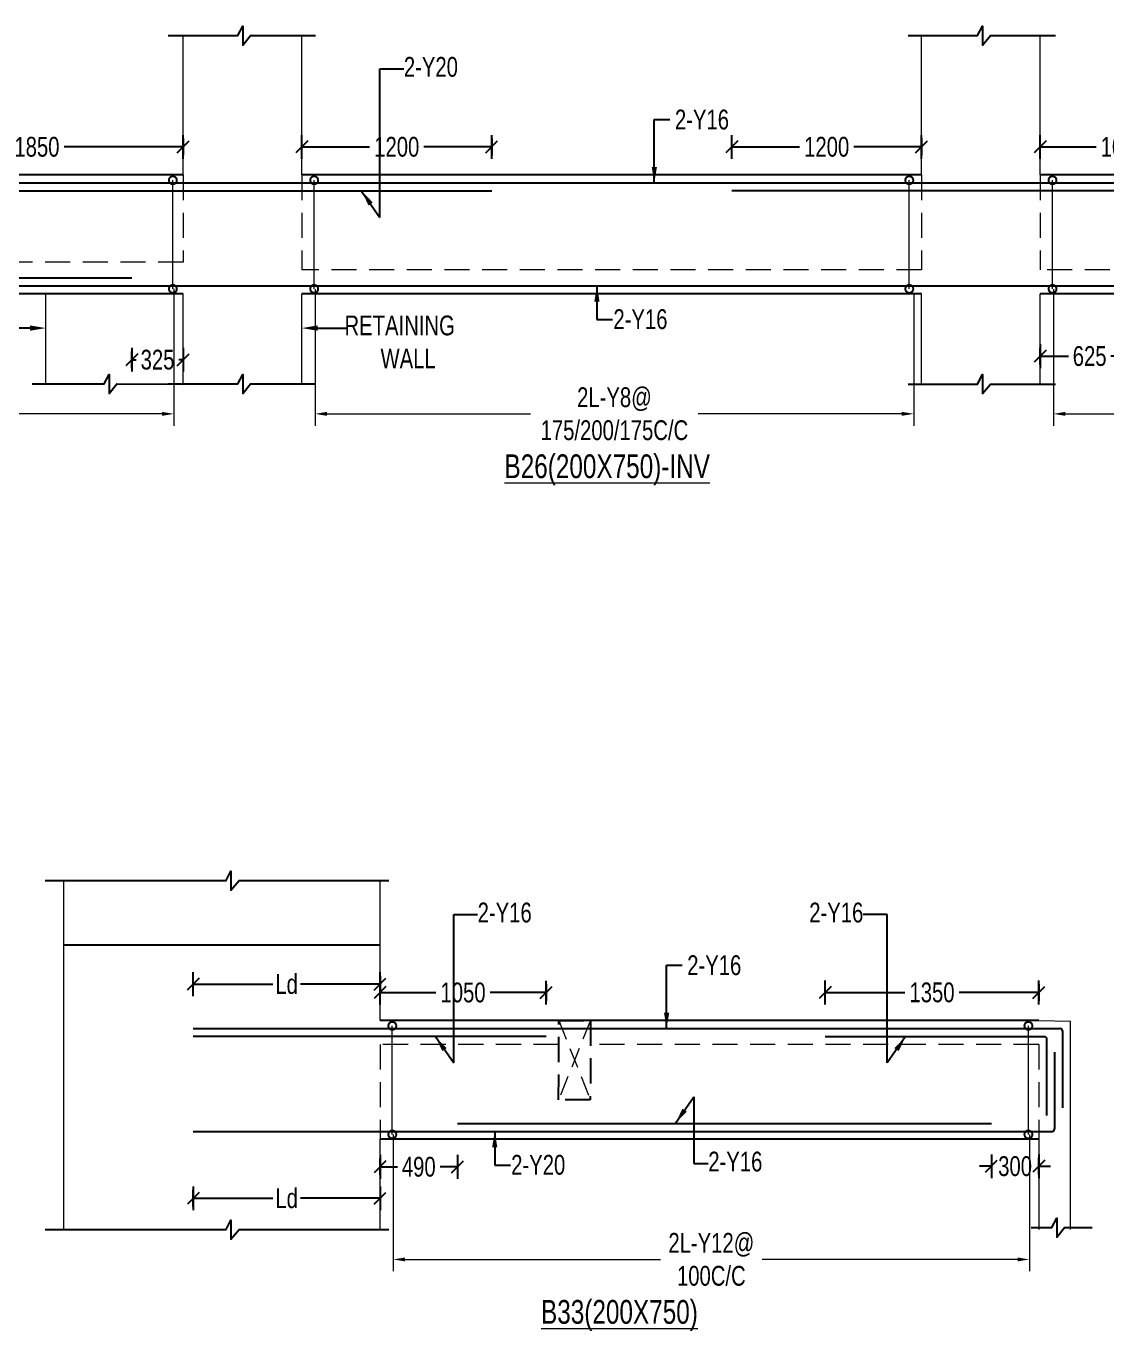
# Model space of a CAD drawing. Header units: millimetres. Extents: x 39642 to 123571, y 2620 to 56435.
# Drawn here: x 69242 to 76076, y 20197 to 28442 of the extents above; entities that cross this region are included whole.
import ezdxf

# ---------------------------------------------------------------- set-up
doc = ezdxf.new("R2010")
doc.units = ezdxf.units.MM
for name, pattern in [('CONTINOUS', [0]), ('CONTINU', [0]), ('HIDDEN', [9.524999999999995, 6.349999999999997, -3.174999999999998])]:
    doc.linetypes.add(name, pattern=pattern)
for name, color, linetype in [('-S-ARROW', 253, 'Continuous'), ('-S-DIM', 251, 'Continuous'), ('-S-MISC', 8, 'Continuous'), ('-STR-BEAM', 7, 'CONTINU'), ('-STR-REINF', 3, 'Continuous'), ('-STR-TEXT', 6, 'Continuous'), ('S- Structural', 5, 'Continuous')]:
    doc.layers.add(name, color=color, linetype=linetype)
for name, color, linetype, lineweight in [('-S-STIRUP', 11, 'Continuous', 9), ('-STR-COLUMN', 5, 'HIDDEN', 13), ('-STR-RF-DIM', 252, 'CONTINOUS', 20), ('Elevation-1', 41, 'Continuous', 20), ('S-BEAM-IDEN', 2, 'Continuous', 9), ('SEC TEXT', 9, 'Continuous', 18), ('SLAB LINE', 254, 'HIDDEN', 20)]:
    doc.layers.add(name, color=color, linetype=linetype, lineweight=lineweight)
doc.styles.add('BEAM-LS', font='romans.shx', dxfattribs={"width": 0.8})
doc.styles.add('EL', font='swisscl.ttf')
doc.styles.add('SOBHA', font='swisscl.ttf')
doc.styles.add('sobha.sed', font='swisscl.ttf')
doc.dimstyles.new('S-50', dxfattribs={"dimscale": 50, "dimtxt": 2.5, "dimasz": 1.25, "dimexe": 1, "dimexo": 1, "dimgap": 0.5, "dimtad": 1, "dimdec": 0, "dimrnd": 0.0005, "dimzin": 0, "dimdsep": 46, "dimtxsty": 'EL', "dimblk": 'ARCHTICK', "dimcen": 0.09, "dimdle": 1.5, "dimclrd": 251, "dimclre": 251, "dimclrt": 6, "dimadec": 0, "dimazin": 0, "dimtfac": 1, "dimtdec": 0, "dimtofl": 0, "dimtmove": 0, "dimatfit": 3, "dimfxl": 2, "dimtolj": 1, "dimtzin": 0, "dimlwd": -1, "dimlwe": -1, "dimarcsym": 0})
doc.dimstyles.new('S-DIM50', dxfattribs={"dimscale": 50, "dimtxt": 2.5, "dimasz": 1.5, "dimexe": 1.5, "dimexo": 1, "dimgap": 0.5, "dimtad": 0, "dimdec": 0, "dimzin": 0, "dimdsep": 46, "dimtxsty": 'SOBHA', "dimcen": 0.09, "dimclrd": 256, "dimclre": 256, "dimclrt": 6, "dimadec": 5, "dimazin": 0, "dimtfac": 1, "dimtdec": 0, "dimtofl": 0, "dimtmove": 0, "dimatfit": 3, "dimfxl": 0.18, "dimtolj": 1, "dimtzin": 0, "dimlwd": -1, "dimlwe": -1, "dimarcsym": 0})
doc.dimstyles.new('STIRUP', dxfattribs={"dimscale": 50, "dimtxt": 2.5, "dimasz": 2.2, "dimexe": 0, "dimexo": 0, "dimgap": 0.5, "dimtad": 0, "dimdec": 0, "dimzin": 0, "dimdsep": 46, "dimtxsty": 'BEAM-LS', "dimblk": 'DOTSMALL', "dimcen": 0.09, "dimclrd": 256, "dimclre": 256, "dimclrt": 256, "dimadec": 5, "dimazin": 0, "dimtfac": 1, "dimtdec": 0, "dimtofl": 0, "dimtmove": 0, "dimatfit": 3, "dimldrblk": 'DOTSMALL', "dimfxl": 0, "dimfxlon": 1, "dimtolj": 1, "dimtzin": 0, "dimlwd": -1, "dimlwe": -1, "dimarcsym": 0})

# ---------------------------------------------------------------- blocks, each defined once
blk = doc.blocks.new('_DotSmall')
at = {"color": 0, "linetype": 'ByBlock', "const_width": 0.5}
blk.add_lwpolyline([(-0.0625, 0, 1), (0.0625, 0, 1)], format="xyb", close=True, dxfattribs=at)
blk = doc.blocks.new('*D129')
at = {"layer": '-S-STIRUP', "ltscale": 100, "transparency": 16777216}
blk.add_line((70170.0615768714, 26781.55029892764), (70170.0615768714, 27468.26419596961), dxfattribs=at)
at = {"layer": '-S-STIRUP', "linetype": 'CONTINU', "ltscale": 100, "transparency": 16777216, "xscale": 100, "yscale": 100, "zscale": 100}
for p, rotation in [((70170.0615768714, 27468.26419596961), 90), ((70170.0615768714, 26781.55029892764), 270)]:
    blk.add_blockref('_DotSmall', p, dxfattribs=dict(at, rotation=rotation))
blk = doc.blocks.new('*D131')
at = {"layer": '-STR-RF-DIM', "transparency": 16777216}
for p, q in [((63528.50213956275, 26780.68311509518), (63528.50213956275, 25916.8805560044)), ((70176.31157660301, 26781.55029893134), (70176.31157660301, 25916.8805560044)), ((63603.50213956276, 25991.8805560044), (66322.73778862024, 25991.8805560044)), ((70101.31157660301, 25991.8805560044), (67382.07592754553, 25991.8805560044))]:
    blk.add_line(p, q, dxfattribs=at)
for points in [[(63603.50213956276, 26004.3805560044), (63603.50213956276, 25979.3805560044), (63528.50213956275, 25991.8805560044)], [(70101.31157660301, 26004.3805560044), (70101.31157660301, 25979.3805560044), (70176.31157660301, 25991.8805560044)]]:
    blk.add_solid(points, dxfattribs=at)
at = {"layer": '-STR-RF-DIM', "color": 6, "transparency": 16777216, "insert": (66852.40685808289, 25991.8805560044), "char_height": 125, "attachment_point": 5, "style": 'SOBHA'}
blk.add_mtext('\\A1;2L-Y10@\\P100/200/100C/C', dxfattribs=at)
blk = doc.blocks.new('_Oblique')
at = {"color": 0, "linetype": 'ByBlock', "lineweight": -2}
for p, q in [((-0.5, -0.5), (0.5, 0.5)), ((3e-16, 0.7071067811865475), (-2e-16, -0.7071067811865475))]:
    blk.add_line(p, q, dxfattribs=at)
blk = doc.blocks.new('*D133')
at = {"layer": '-S-DIM', "transparency": 16777216}
for p, q in [((69910.66557349081, 26408.61901528973), (69910.66557349081, 26258.61901528973)), ((70235.66557345727, 26408.61901528973), (70235.66557345727, 26258.61901528973)), ((69910.66557349081, 26333.61901528973), (69939.05679234692, 26333.61901528973)), ((70235.66557345727, 26333.61901528973), (70207.27435460118, 26333.61901528973))]:
    blk.add_line(p, q, dxfattribs=at)
at = {"layer": '-S-DIM', "transparency": 16777216, "xscale": 75, "yscale": 75, "zscale": 75, "rotation": 180}
blk.add_blockref('_Oblique', (69910.66557349081, 26333.61901528973), dxfattribs=at)
at = {"layer": '-S-DIM', "transparency": 16777216, "xscale": 75, "yscale": 75, "zscale": 75}
blk.add_blockref('_Oblique', (70235.66557345727, 26333.61901528973), dxfattribs=at)
at = {"layer": '-S-DIM', "color": 6, "transparency": 16777216, "insert": (70073.16557347403, 26333.61901528973), "char_height": 125, "attachment_point": 5, "style": 'SOBHA'}
blk.add_mtext('\\A1;325', dxfattribs=at)
blk = doc.blocks.new('*D135')
at = {"layer": '-S-DIM', "transparency": 16777216}
for p, q in [((68385.66416297668, 27603.72672276784), (68385.66416297668, 27753.72672276784)), ((70235.66557349081, 27603.72672276784), (70235.66557349081, 27753.72672276784)), ((68385.66416297668, 27678.72672276784), (69138.75300715904, 27678.72672276784)), ((70235.66557349081, 27678.72672276784), (69482.57672930846, 27678.72672276784))]:
    blk.add_line(p, q, dxfattribs=at)
at = {"layer": '-S-DIM', "transparency": 16777216, "xscale": 75, "yscale": 75, "zscale": 75, "rotation": 180}
blk.add_blockref('_Oblique', (68385.66416297668, 27678.72672276784), dxfattribs=at)
at = {"layer": '-S-DIM', "transparency": 16777216, "xscale": 75, "yscale": 75, "zscale": 75}
blk.add_blockref('_Oblique', (70235.66557349081, 27678.72672276784), dxfattribs=at)
at = {"layer": '-S-DIM', "color": 6, "transparency": 16777216, "insert": (69310.66486823375, 27678.72672276784), "char_height": 125, "attachment_point": 5, "style": 'SOBHA'}
blk.add_mtext('\\A1;1850', dxfattribs=at)
blk = doc.blocks.new('*D136')
at = {"layer": '-S-DIM', "transparency": 16777216}
for p, q in [((70985.66557344611, 27603.72672276784), (70985.66557344611, 27753.72672276784)), ((72185.66557349081, 27603.72672276784), (72185.66557349081, 27753.72672276784)), ((70985.66557344611, 27678.72672276784), (71413.75371239375, 27678.72672276784)), ((72185.66557349081, 27678.72672276784), (71757.57743454317, 27678.72672276784))]:
    blk.add_line(p, q, dxfattribs=at)
at = {"layer": '-S-DIM', "transparency": 16777216, "xscale": 75, "yscale": 75, "zscale": 75, "rotation": 180}
blk.add_blockref('_Oblique', (70985.66557344611, 27678.72672276784), dxfattribs=at)
at = {"layer": '-S-DIM', "transparency": 16777216, "xscale": 75, "yscale": 75, "zscale": 75}
blk.add_blockref('_Oblique', (72185.66557349081, 27678.72672276784), dxfattribs=at)
at = {"layer": '-S-DIM', "color": 6, "transparency": 16777216, "insert": (71585.66557346846, 27678.72672276784), "char_height": 125, "attachment_point": 5, "style": 'SOBHA'}
blk.add_mtext('\\A1;1200', dxfattribs=at)
blk = doc.blocks.new('*D137')
at = {"layer": '-S-DIM', "transparency": 16777216}
for p, q in [((73703.79577094133, 27603.72672276784), (73703.79577094133, 27753.72672276784)), ((74903.79577098602, 27603.72672276784), (74903.79577098602, 27753.72672276784)), ((73703.79577094133, 27678.72672276784), (74131.88390988897, 27678.72672276784)), ((74903.79577098602, 27678.72672276784), (74475.7076320384, 27678.72672276784))]:
    blk.add_line(p, q, dxfattribs=at)
at = {"layer": '-S-DIM', "transparency": 16777216, "xscale": 75, "yscale": 75, "zscale": 75, "rotation": 180}
blk.add_blockref('_Oblique', (73703.79577094133, 27678.72672276784), dxfattribs=at)
at = {"layer": '-S-DIM', "transparency": 16777216, "xscale": 75, "yscale": 75, "zscale": 75}
blk.add_blockref('_Oblique', (74903.79577098602, 27678.72672276784), dxfattribs=at)
at = {"layer": '-S-DIM', "color": 6, "transparency": 16777216, "insert": (74303.79577096368, 27678.72672276784), "char_height": 125, "attachment_point": 5, "style": 'SOBHA'}
blk.add_mtext('\\A1;1200', dxfattribs=at)
blk = doc.blocks.new('*D138')
at = {"layer": '-S-STIRUP', "ltscale": 100, "transparency": 16777216}
blk.add_line((71063.48095346079, 26781.55029891087), (71063.48095346079, 27468.26419595284), dxfattribs=at)
at = {"layer": '-S-STIRUP', "linetype": 'CONTINU', "ltscale": 100, "transparency": 16777216, "xscale": 100, "yscale": 100, "zscale": 100}
for p, rotation in [((71063.48095346079, 27468.26419595284), 90), ((71063.48095346079, 26781.55029891087), 270)]:
    blk.add_blockref('_DotSmall', p, dxfattribs=dict(at, rotation=rotation))
blk = doc.blocks.new('*D139')
at = {"layer": '-STR-RF-DIM', "transparency": 16777216}
for p, q in [((71069.67050024311, 26780.68311509518), (71069.67050024311, 25916.8805560044)), ((74853.79576794991, 26751.26465022962), (74853.79576794991, 25916.8805560044)), ((71144.67050024311, 25991.8805560044), (72432.06406463387, 25991.8805560044)), ((74778.79576794991, 25991.8805560044), (73491.40220355916, 25991.8805560044))]:
    blk.add_line(p, q, dxfattribs=at)
for points in [[(71144.67050024311, 26004.3805560044), (71144.67050024311, 25979.3805560044), (71069.67050024311, 25991.8805560044)], [(74778.79576794991, 26004.3805560044), (74778.79576794991, 25979.3805560044), (74853.79576794991, 25991.8805560044)]]:
    blk.add_solid(points, dxfattribs=at)
at = {"layer": '-STR-RF-DIM', "color": 6, "transparency": 16777216, "insert": (72961.73313409652, 25991.8805560044), "char_height": 125, "attachment_point": 5, "style": 'SOBHA'}
blk.add_mtext('\\A1;2L-Y8@\\P175/200/175C/C', dxfattribs=at)
blk = doc.blocks.new('*D140')
at = {"layer": '-S-STIRUP', "ltscale": 100, "transparency": 16777216}
blk.add_line((74825.98039125488, 26781.55029891087), (74825.98039125488, 27468.26419595284), dxfattribs=at)
at = {"layer": '-S-STIRUP', "linetype": 'CONTINU', "ltscale": 100, "transparency": 16777216, "xscale": 100, "yscale": 100, "zscale": 100}
for p, rotation in [((74825.98039125488, 27468.26419595284), 90), ((74825.98039125488, 26781.55029891087), 270)]:
    blk.add_blockref('_DotSmall', p, dxfattribs=dict(at, rotation=rotation))
blk = doc.blocks.new('_ArchTick')
at = {"color": 0, "linetype": 'ByBlock', "const_width": 0.15}
blk.add_lwpolyline([(-0.5, -0.5), (0.5, 0.5)], dxfattribs=at)
blk = doc.blocks.new('*D141')
at = {"layer": '-S-DIM', "transparency": 16777216}
for p, q in [((75653.79577097112, 27603.72672276784), (75653.79577097112, 27753.72672276784)), ((76703.79718145545, 27603.72672276784), (76703.79718145545, 27753.72672276784)), ((75653.79577097112, 27678.72672276784), (76006.88461513858, 27678.72672276784)), ((76703.79718145545, 27678.72672276784), (76350.708337288, 27678.72672276784))]:
    blk.add_line(p, q, dxfattribs=at)
at = {"layer": '-S-DIM', "transparency": 16777216, "xscale": 75, "yscale": 75, "zscale": 75, "rotation": 180}
blk.add_blockref('_Oblique', (75653.79577097112, 27678.72672276784), dxfattribs=at)
at = {"layer": '-S-DIM', "transparency": 16777216, "xscale": 75, "yscale": 75, "zscale": 75}
blk.add_blockref('_Oblique', (76703.79718145545, 27678.72672276784), dxfattribs=at)
at = {"layer": '-S-DIM', "color": 6, "transparency": 16777216, "insert": (76178.79647621329, 27678.72672276784), "char_height": 125, "attachment_point": 5, "style": 'SOBHA'}
blk.add_mtext('\\A1;1050', dxfattribs=at)
blk = doc.blocks.new('*D143')
at = {"layer": '-S-STIRUP', "ltscale": 100, "transparency": 16777216}
blk.add_line((75731.61115095601, 26781.55029891087), (75731.61115095601, 27468.26419595284), dxfattribs=at)
at = {"layer": '-S-STIRUP', "linetype": 'CONTINU', "ltscale": 100, "transparency": 16777216, "xscale": 100, "yscale": 100, "zscale": 100}
for p, rotation in [((75731.61115095601, 27468.26419595284), 90), ((75731.61115095601, 26781.55029891087), 270)]:
    blk.add_blockref('_DotSmall', p, dxfattribs=dict(at, rotation=rotation))
blk = doc.blocks.new('*D144')
at = {"layer": '-STR-RF-DIM', "transparency": 16777216}
for p, q in [((75737.80069772343, 26780.68311509518), (75737.80069772343, 25916.8805560044)), ((78996.9085780811, 26775.30029891458), (78996.9085780811, 25916.8805560044)), ((75812.80069772343, 25991.8805560044), (76837.68556843961, 25991.8805560044)), ((78921.9085780811, 25991.8805560044), (77897.0237073649, 25991.8805560044))]:
    blk.add_line(p, q, dxfattribs=at)
for points in [[(75812.80069772343, 26004.3805560044), (75812.80069772343, 25979.3805560044), (75737.80069772343, 25991.8805560044)], [(78921.9085780811, 26004.3805560044), (78921.9085780811, 25979.3805560044), (78996.9085780811, 25991.8805560044)]]:
    blk.add_solid(points, dxfattribs=at)
at = {"layer": '-STR-RF-DIM', "color": 6, "transparency": 16777216, "insert": (77367.35463790226, 25991.8805560044), "char_height": 125, "attachment_point": 5, "style": 'SOBHA'}
blk.add_mtext('\\A1;2L-Y8@\\P100/200/100C/C', dxfattribs=at)
blk = doc.blocks.new('*D146')
at = {"layer": '-S-DIM', "transparency": 16777216}
for p, q in [((75653.79577095994, 26431.29311162631), (75653.79577095994, 26281.29311162632)), ((76278.79577092643, 26431.29311162631), (76278.79577092643, 26281.29311162632)), ((75653.79577095994, 26356.29311162631), (75832.02316281738, 26356.29311162631)), ((76278.79577092643, 26356.29311162631), (76100.56837906901, 26356.29311162631))]:
    blk.add_line(p, q, dxfattribs=at)
at = {"layer": '-S-DIM', "transparency": 16777216, "xscale": 75, "yscale": 75, "zscale": 75, "rotation": 180}
blk.add_blockref('_Oblique', (75653.79577095994, 26356.29311162631), dxfattribs=at)
at = {"layer": '-S-DIM', "transparency": 16777216, "xscale": 75, "yscale": 75, "zscale": 75}
blk.add_blockref('_Oblique', (76278.79577092643, 26356.29311162631), dxfattribs=at)
at = {"layer": '-S-DIM', "color": 6, "transparency": 16777216, "insert": (75966.2957709432, 26356.29311162631), "char_height": 125, "attachment_point": 5, "style": 'SOBHA'}
blk.add_mtext('\\A1;625', dxfattribs=at)
blk = doc.blocks.new('A$Cd5a942ff')
at = {"layer": '-S-ARROW'}
blk.add_lwpolyline([(186.6898718252778, 0), (0, 0), (0, 0)], dxfattribs=at)
blk.add_solid([(186.6898718252778, -16.66666666604578), (286.6898718252778, 0), (186.6898718252778, 16.66666666604578)], dxfattribs=at)
blk = doc.blocks.new('*D164')
at = {"layer": '-S-STIRUP', "ltscale": 100, "transparency": 16777216}
blk.add_line((75579.09741289905, 21437.92662657344), (75579.09741289905, 22124.64052361542), dxfattribs=at)
at = {"layer": '-S-STIRUP', "linetype": 'CONTINU', "ltscale": 100, "transparency": 16777216, "xscale": 100, "yscale": 100, "zscale": 100}
for p, rotation in [((75579.09741289905, 22124.64052361542), 90), ((75579.09741289905, 21437.92662657344), 270)]:
    blk.add_blockref('_DotSmall', p, dxfattribs=dict(at, rotation=rotation))
blk = doc.blocks.new('*D165')
at = {"layer": '-S-STIRUP', "ltscale": 100, "transparency": 16777216}
blk.add_line((71557.51678941018, 21437.92662655669), (71557.51678941018, 22124.64052359865), dxfattribs=at)
at = {"layer": '-S-STIRUP', "linetype": 'CONTINU', "ltscale": 100, "transparency": 16777216, "xscale": 100, "yscale": 100, "zscale": 100}
for p, rotation in [((71557.51678941018, 22124.64052359865), 90), ((71557.51678941018, 21437.92662655669), 270)]:
    blk.add_blockref('_DotSmall', p, dxfattribs=dict(at, rotation=rotation))
blk = doc.blocks.new('*D166')
at = {"layer": '-STR-RF-DIM', "transparency": 16777216}
for p, q in [((75585.34741262314, 21437.92662657717), (75585.34741262314, 20573.25688365021)), ((71563.70633622972, 21437.05944274098), (71563.70633622972, 20573.25688365021)), ((71638.70633622972, 20648.2568836502), (73253.90105529144, 20648.2568836502)), ((75510.34741262314, 20648.2568836502), (73895.15269356142, 20648.2568836502))]:
    blk.add_line(p, q, dxfattribs=at)
for points in [[(71638.70633622972, 20660.7568836502), (71638.70633622972, 20635.7568836502), (71563.70633622972, 20648.2568836502)], [(75510.34741262314, 20660.7568836502), (75510.34741262314, 20635.7568836502), (75585.34741262314, 20648.2568836502)]]:
    blk.add_solid(points, dxfattribs=at)
at = {"layer": '-STR-RF-DIM', "color": 6, "transparency": 16777216, "insert": (73574.52687442643, 20648.2568836502), "char_height": 125, "attachment_point": 5, "style": 'SOBHA'}
blk.add_mtext('\\A1;2L-Y12@\\P100C/C', dxfattribs=at)
blk = doc.blocks.new('*D167')
at = {"layer": '-S-DIM', "transparency": 16777216}
for p, q in [((71479.7014094737, 22259.6409778904), (71479.7014094737, 22409.64097789035)), ((72529.92218613593, 22259.64097789034), (72529.92218613593, 22409.64097789035)), ((71479.7014094737, 22334.64097789034), (71832.8999367301, 22334.64097789034)), ((72529.92218613593, 22334.64097789034), (72176.72365887952, 22334.64097789034))]:
    blk.add_line(p, q, dxfattribs=at)
at = {"layer": '-S-DIM', "transparency": 16777216, "xscale": 75, "yscale": 75, "zscale": 75, "rotation": 180}
blk.add_blockref('_Oblique', (71479.7014094737, 22334.64097789034), dxfattribs=at)
at = {"layer": '-S-DIM', "transparency": 16777216, "xscale": 75, "yscale": 75, "zscale": 75}
blk.add_blockref('_Oblique', (72529.92218613593, 22334.64097789034), dxfattribs=at)
at = {"layer": '-S-DIM', "color": 6, "transparency": 16777216, "insert": (72004.81179780481, 22334.64097789034), "char_height": 125, "attachment_point": 5, "style": 'SOBHA'}
blk.add_mtext('\\A1;1050', dxfattribs=at)
blk = doc.blocks.new('*D168')
at = {"layer": '-S-DIM', "transparency": 16777216}
for p, q in [((70299.08666635645, 21109.68117517338), (70299.08666635645, 20959.68117517338)), ((71479.7014094737, 21109.68117517338), (71479.7014094737, 20959.68117517338)), ((70299.08666635645, 21034.68117517338), (70801.6892541667, 21034.68117517338)), ((71479.7014094737, 21034.68117517338), (70977.09882166343, 21034.68117517338))]:
    blk.add_line(p, q, dxfattribs=at)
at = {"layer": '-S-DIM', "transparency": 16777216, "xscale": 75, "yscale": 75, "zscale": 75, "rotation": 180}
blk.add_blockref('_Oblique', (70299.08666635645, 21034.68117517338), dxfattribs=at)
at = {"layer": '-S-DIM', "transparency": 16777216, "xscale": 75, "yscale": 75, "zscale": 75}
blk.add_blockref('_Oblique', (71479.7014094737, 21034.68117517338), dxfattribs=at)
at = {"layer": '-S-DIM', "color": 6, "transparency": 16777216, "insert": (70889.39403791507, 21034.68117517338), "char_height": 125, "width": 381.8326596908179, "attachment_point": 5, "style": 'SOBHA'}
blk.add_mtext('\\A1;Ld', dxfattribs=at)
blk = doc.blocks.new('*D184')
at = {"layer": '-S-DIM', "transparency": 16777216}
for p, q in [((70298.62632595716, 22313.07664916584), (70298.62632595716, 22463.07664916583)), ((71479.7014094737, 22313.07664916584), (71479.7014094737, 22463.07664916583)), ((70298.62632595716, 22388.07664916584), (70801.45908396707, 22388.07664916584)), ((71479.7014094737, 22388.07664916584), (70976.86865146378, 22388.07664916584))]:
    blk.add_line(p, q, dxfattribs=at)
at = {"layer": '-S-DIM', "transparency": 16777216, "xscale": 75, "yscale": 75, "zscale": 75, "rotation": 180}
blk.add_blockref('_Oblique', (70298.62632595716, 22388.07664916584), dxfattribs=at)
at = {"layer": '-S-DIM', "transparency": 16777216, "xscale": 75, "yscale": 75, "zscale": 75}
blk.add_blockref('_Oblique', (71479.7014094737, 22388.07664916584), dxfattribs=at)
at = {"layer": '-S-DIM', "color": 6, "transparency": 16777216, "insert": (70889.16386771543, 22388.07664916584), "char_height": 125, "width": 381.8326596908179, "attachment_point": 5, "style": 'SOBHA'}
blk.add_mtext('\\A1;Ld', dxfattribs=at)
blk = doc.blocks.new('*D185')
at = {"layer": '-S-DIM', "transparency": 16777216}
for p, q in [((71479.70140947742, 21308.38808286104), (71479.70140947742, 21158.38808286108)), ((71969.7014094737, 21308.38808286108), (71969.7014094737, 21158.38808286108)), ((71479.70140947742, 21233.38808286108), (71589.69157985563, 21233.38808286108)), ((71969.7014094737, 21233.38808286108), (71859.71123909549, 21233.38808286108))]:
    blk.add_line(p, q, dxfattribs=at)
at = {"layer": '-S-DIM', "transparency": 16777216, "xscale": 75, "yscale": 75, "zscale": 75, "rotation": 180}
blk.add_blockref('_Oblique', (71479.70140947742, 21233.38808286108), dxfattribs=at)
at = {"layer": '-S-DIM', "transparency": 16777216, "xscale": 75, "yscale": 75, "zscale": 75}
blk.add_blockref('_Oblique', (71969.7014094737, 21233.38808286108), dxfattribs=at)
at = {"layer": '-S-DIM', "color": 6, "transparency": 16777216, "insert": (71724.70140947556, 21233.38808286108), "char_height": 125, "attachment_point": 5, "style": 'SOBHA'}
blk.add_mtext('\\A1;490', dxfattribs=at)
blk = doc.blocks.new('*D186')
at = {"layer": '-S-DIM', "transparency": 16777216}
for p, q in [((75345.17855833437, 21312.16577572295), (75345.17855833437, 21162.16577572294)), ((75644.70140947742, 21312.16577572295), (75644.70140947742, 21162.16577572294)), ((75345.17855833437, 21237.16577572294), (75270.17855833439, 21237.16577572294)), ((75644.70140947742, 21237.16577572294), (75719.70140947742, 21237.16577572294))]:
    blk.add_line(p, q, dxfattribs=at)
at = {"layer": '-S-DIM', "transparency": 16777216, "xscale": 75, "yscale": 75, "zscale": 75}
blk.add_blockref('_Oblique', (75345.17855833437, 21237.16577572294), dxfattribs=at)
at = {"layer": '-S-DIM', "transparency": 16777216, "xscale": 75, "yscale": 75, "zscale": 75, "rotation": 180}
blk.add_blockref('_Oblique', (75644.70140947742, 21237.16577572294), dxfattribs=at)
at = {"layer": '-S-DIM', "color": 6, "transparency": 16777216, "insert": (75494.9399839059, 21237.16577572294), "char_height": 125, "attachment_point": 5, "style": 'SOBHA'}
blk.add_mtext('\\A1;300', dxfattribs=at)
blk = doc.blocks.new('*D17')
at = {"layer": '-S-DIM', "transparency": 16777216}
for p, q in [((25393230.33315377, 12209257.0585783), (25393230.33315377, 12209407.0585783)), ((25394580.36261039, 12209257.0585783), (25394580.36261039, 12209407.0585783)), ((25393230.33315377, 12209332.0585783), (25393733.43602101, 12209332.0585783)), ((25394580.36261039, 12209332.0585783), (25394077.25974315, 12209332.0585783))]:
    blk.add_line(p, q, dxfattribs=at)
at = {"layer": '-S-DIM', "transparency": 16777216, "xscale": 75, "yscale": 75, "zscale": 75, "rotation": 180}
blk.add_blockref('_Oblique', (25393230.33315377, 12209332.0585783), dxfattribs=at)
at = {"layer": '-S-DIM', "transparency": 16777216, "xscale": 75, "yscale": 75, "zscale": 75}
blk.add_blockref('_Oblique', (25394580.36261039, 12209332.0585783), dxfattribs=at)
at = {"layer": '-S-DIM', "color": 6, "transparency": 16777216, "insert": (25393905.34788208, 12209332.0585783), "char_height": 125, "attachment_point": 5, "style": 'SOBHA'}
blk.add_mtext('\\A1;1350', dxfattribs=at)
blk = doc.blocks.new('A$C7197d48a')
at = {"layer": '-STR-REINF', "ltscale": 10, "elevation": 0.0001124194977718}
blk.add_lwpolyline([(-1550.029436692595, -97.28519442118704), (-165.4603204987943, -97.28519442118704, -0.4142135623730951), (-150.4603204987943, -112.285194421187), (-150.4603204987943, -597.9477097485212)], format="xyb", dxfattribs=at)
at = {"layer": '-STR-TEXT', "color": 6, "insert": (-1309.219740059227, 748.1744088456031, 0.0001155041100017), "char_height": 125, "width": 281.3859531546476, "attachment_point": 3, "style": 'SOBHA'}
blk.add_mtext('\\A1;2-Y16', dxfattribs=at)
at = {"layer": '-S-DIM'}
dim = blk.add_linear_dim(base=(-199.9999800696969, 180.1768781188875, 0.000115504765479), p1=(-1550.029436692595, -97.28519442118704, 0.0001124194977718), p2=(-199.9999800696969, 2.721887286752461, 0.0001312264675463), angle=180, dimstyle='S-DIM50', override={"dimscale": 1, "dimtxt": 125, "dimasz": 75, "dimexe": 75, "dimexo": 0, "dimgap": 25, "dimblk1": 'Oblique', "dimblk2": 'Oblique', "dimsah": 1, "dimcen": 4.5, "dimfxl": 75, "dimfxlon": 1}, dxfattribs=at)
dim.commit()
dim.dimension.update_dxf_attribs({"geometry": '*D17', "text_midpoint": (-875.0147083811462, 180.1768781188875, 0.000115504765479), "insert": (-25394780.36259046, -12209151.88170018, 0.000115504765479)})
at = {"layer": '-S-ARROW'}
blk.add_leader([(-1042.330791767686, -98.68834655173124, 178586.590824884), (-1157.811593178659, -265.1299044881016, 178586.590824884), (-1157.811593178659, 672.7148055955766, 178586.590824884), (-1309.219740059227, 672.7148055955766, 178586.590824884)], dimstyle='S-50', override={"dimasz": 2, "dimgap": 0.1, "dimtad": 0}, dxfattribs=at)

msp = doc.modelspace()

# ---------------------------------------------------------------- linework, layer by layer
at = {"layer": '-S-MISC', "linetype": 'ByBlock', "ltscale": 1000}
for points, elevation in [([(70141.3034081627, 28382.12624751618), (70580.60027817081, 28382.47495390687), (70611.46794212799, 28442.13455079336), (70611.46794212799, 28321.96973570278), (70661.31933713894, 28382.47495390687), (71072.6033940744, 28382.47495390687)], -9.59615053508e-05), ([(74818.65174384606, 28382.12624751618), (75257.94861385415, 28382.47495390687), (75288.81627781133, 28442.13455079336), (75288.81627781133, 28321.96973570278), (75338.66767282228, 28382.47495390687), (75749.95172975773, 28382.47495390687)], -9.59615053508e-05), ([(69280.69235678579, 26181.34041259464), (69735.47581434812, 26181.5707938469), (69766.3434783053, 26241.23039073337), (69766.3434783053, 26121.06557564277), (69816.19487331624, 26181.5707938469), (70235.66557345356, 26180.36049018454)], -9.5961505395e-05), ([(70141.30340815525, 26181.22208745618), (70580.60027816336, 26181.5707938469), (70611.46794212054, 26241.23039073337), (70611.46794212054, 26121.06557564277), (70661.31933713148, 26181.5707938469), (71072.60339406694, 26181.5707938469)], -9.5961505395e-05), ([(74818.65174383487, 26180.01178379382), (75257.94861384298, 26180.36049018454), (75288.81627780017, 26240.02008707102), (75288.81627780017, 26119.85527198042), (75338.6676728111, 26180.36049018454), (75749.95172974656, 26180.36049018454)], -9.59615047129e-05), ([(69362.24259347437, 23043.14616768353), (70506.2361895923, 23043.18454288423), (70537.10385354949, 23102.84413977072), (70537.10385354949, 22982.67932468013), (70588.92519595815, 23043.18454288423), (71534.9185027626, 23043.18454288423)], -0.0002164863093859), ([(69362.24259347437, 20837.908746292), (70506.2361895923, 20837.9471214927), (70537.10385354949, 20897.6067183792), (70537.10385354949, 20777.4419032886), (70588.92519595815, 20837.9471214927), (71534.9185027626, 20837.9471214927)], -9.59601841266e-05), ([(75596.52315815879, 20849.30199151592), (75727.60017883744, 20849.87563257025), (75758.46784279465, 20909.53522945672), (75758.46784279465, 20789.37041436613), (75808.31923780558, 20849.87563257025), (75981.7921499942, 20849.87563257025)], -0.0002114616509097)]:
    msp.add_lwpolyline(points, dxfattribs=dict(at, elevation=elevation))
at = {"layer": '-STR-BEAM'}
for p, q in [((70235.66557644124, 27501.26465024453, -1.3212724e-09), (63444.49721280673, 27501.26465024453, -2.6429916e-09)), ((74903.79577093762, 27501.26465024453), (70985.66557349081, 27501.26465024453, -1.3212684e-09)), ((79074.72395792046, 27501.26465024453), (75653.79577097112, 27501.26465024453, -1.3212684e-09)), ((70235.66557644124, 26751.26465023707, 1.7138177223e-05), (63444.49721280673, 26751.26465023336, 2.30343556967e-05)), ((74903.79577093762, 26751.2646502408, 1.30852474043e-05), (70985.66557349081, 26751.26465023894, 1.64870177169e-05)), ((79074.7239579242, 26751.26465024638, -3.9648933e-09), (75653.79577097112, 26751.26465024267, 1.24340878955e-05)), ((75644.7014094737, 22157.64097789034), (71479.7014094737, 22157.64097789034)), ((75644.70140947742, 21407.64097789221, 9.1596717501e-06), (71479.7014094737, 21407.64097787918, 2.30369986883e-05))]:
    msp.add_line(p, q, dxfattribs=at)
at = {"layer": '-STR-BEAM', "linetype": 'HIDDEN', "ltscale": 25}
msp.add_lwpolyline([(72609.7014094737, 22157.64097789034), (72810.00305424226, 22157.43988137798), (72809.39976470885, 21657.33933311619), (72609.09811994029, 21657.54042962857), (72609.7014094737, 22157.64097789034)], dxfattribs=at)
at = {"layer": '-STR-COLUMN', "linetype": 'Continuous', "ltscale": 10}
for p, q in [((70235.66557644124, 27501.26465024453, -1.3212724e-09), (70235.66557644124, 28381.26465024453, -1.3212724e-09)), ((70985.66557348709, 27501.26465024453, -1.3212684e-09), (70985.66557348709, 28381.26465024453, -1.3212684e-09)), ((74903.79577093762, 27501.26465024453), (74903.09650476092, 28382.19327833158, -9.59615053508e-05)), ((75653.79577097112, 27501.26465024453, -1.3212684e-09), (75653.79577097112, 28382.47495390687, -9.59615053508e-05)), ((69366.86987573098, 26180.36049018454, -1.71408198047e-05), (69366.86987573098, 26751.26465022962, -0.0001993508607987)), ((69366.86987573098, 26751.26465022962, -0.0001993508607987), (70235.66557345356, 26751.26465022962, -0.0001822113623073)), ((70235.66557345356, 26180.36049018454, -1.3213133e-09), (70235.66557345356, 26751.26465022962, -0.0001822113623073)), ((70985.66557347964, 26180.36049018454, -1.3213127e-09), (70985.66557349081, 26751.26465022962, -0.0001822113622438)), ((74903.79577093388, 26180.36049018454, -1.3213133e-09), (74903.79577093388, 26751.26465022962, -0.0001822113623073)), ((75653.79577095994, 26180.36049018454, -1.3213127e-09), (75653.79577097112, 26751.26465022962, -0.0001822113622438)), ((69479.70140948115, 20836.73681783036), (69479.7014094737, 23043.15010783367, -0.0002164863093859)), ((71479.7014094737, 22157.64097789034), (71479.7014094737, 23037.64097789034)), ((75644.7014094737, 22157.64097789034), (75844.70138954712, 22154.92617229478, -0.0001155041100027)), ((75844.70138955457, 20836.73681784526, -0.0001155041100596), (75844.70138954712, 22154.92617229478, -0.0001155041100027)), ((71479.70140947742, 20836.73681783036), (71479.70140947742, 21407.64097787545, -0.0001822100410349)), ((75644.70140946253, 21407.64097789035, -0.0001155041100027), (75644.70140946253, 20836.73681784526, -0.0001155041100027))]:
    msp.add_line(p, q, dxfattribs=at)
at = {"layer": '-STR-REINF', "ltscale": 10}
for p, q in [((63309.49721282536, 27451.26465022962, -1.3214674e-09), (79759.83285570706, 27451.26465024638, -1.3212684e-09)), ((68385.66416297668, 27401.26465022776, -3.0865894265e-06), (72185.66557349081, 27401.26465022776, -3.0865894265e-06)), ((76703.79718145545, 27401.26465022776, -3.0865894265e-06), (73703.79577094133, 27401.26465022776, -3.0865894265e-06)), ((63359.49721282536, 26801.26465022962, -4.62093206375e-05), (79709.2636145335, 26801.26465024638, -3.0852677072e-06)), ((64044.49721281046, 26851.18748371142, -0.0002426974475415), (69910.66557349081, 26851.18748373006, -1.3212605e-09)), ((70298.62632595716, 22107.64097787545, 1.3215019e-09), (75779.81031022189, 22107.64097789221, 2.7714217313e-06)), ((72529.92218613593, 22057.64097787545, -0.0002164863093859), (70298.62632595716, 22057.64097787358, -0.0002164863093859)), ((75794.7014094737, 22092.6413732107, 2.7714217313e-06), (75794.7014094737, 21606.97885788338, 2.7714217313e-06)), ((75744.24106904832, 21958.30349321954, -3.125247075e-07), (75744.24106904832, 21472.64097789221, -3.125247075e-07)), ((70298.62632595343, 21457.64097787545, -4.62066776682e-05), (75729.24106904832, 21457.64097789221, -3.125247075e-07)), ((71969.7014094737, 21507.64097787918, -3.37619497163e-05), (75345.17855833437, 21507.64097789221, -1.0663363851e-06))]:
    msp.add_line(p, q, dxfattribs=at)
for centre, start, end in [((75779.7014094737, 22092.6413732107, 2.7714217313e-06), 0, 90), ((75729.24106904832, 21472.64097789221, -3.125247075e-07), 270, 0)]:
    msp.add_arc(centre, 15, start, end, dxfattribs=at)
at = {"layer": 'S- Structural', "ltscale": 20, "elevation": -0.0001765709592845}
msp.add_lwpolyline([(69479.70140947742, 22636.33565752873), (71479.70140947742, 22636.33565752873)], dxfattribs=at)
at = {"layer": 'S-BEAM-IDEN', "color": 9, "linetype": 'HIDDEN', "ltscale": 20}
for p, q in [((72810.00305424226, 22157.43988137798), (72609.0982491408, 21657.7010729696)), ((72609.39976470514, 22157.43988137798, -1.3142090494e-06), (72809.7014094737, 21657.64097789035, 1.20325652875e-05))]:
    msp.add_line(p, q, dxfattribs=at)
at = {"layer": 'SLAB LINE', "linetype": 'HIDDEN', "ltscale": 25}
for p, q in [((70235.66557644124, 27501.26465025383, 2.11805241944e-05), (70235.66557644495, 26951.26465023894, -7.57386733015e-05)), ((70985.66557349081, 27501.26465024453, -1.3212684e-09), (70985.66557349081, 26901.26465022776, -0.0001013259368329)), ((74903.79577093762, 27501.26465024453), (74903.79577093762, 26901.26465023149, -0.0002455880435734)), ((75653.79577097112, 27501.26465024453, -1.3212684e-09), (75653.79577097112, 26901.26465022776, -0.0001013259368329)), ((70235.66557644124, 26951.26465023707, -8.014409137e-05), (63444.49721281045, 26951.26465023522, 7.13956575366e-05)), ((74903.79576794991, 26901.26465022962, -0.0002455880434637), (70985.66557349081, 26901.26465022776, -0.0001013259368329)), ((78713.21357469076, 26901.26465022591, 163431.8155559495), (75653.79577097112, 26901.26465022776, -0.0001013259368329)), ((72609.58076773924, 22007.64097787918, -8.48557244954e-05), (71479.7014094737, 22007.64097787918, -2.53675196287e-05)), ((71479.7014094737, 22007.64097788103, 3.0287815285e-06), (71479.7014094737, 21407.64097787545, -9.5516332559e-06)), ((75644.7014094737, 22007.64097787918, -0.0001880561745663), (72809.88257424501, 22007.64097787918, -9.54016246514e-05)), ((75644.7014094737, 22007.64097787918, 1.8319343502e-06), (75644.70140947742, 21407.64097789221, 9.1596717501e-06))]:
    msp.add_line(p, q, dxfattribs=at)

# ---------------------------------------------------------------- block references
at = {"layer": 'Elevation-1', "color": 6, "ltscale": 20}
msp.add_blockref('A$Cd5a942ff', (69080.18000390942, 26533.85205185067, -0.0001299613533554), dxfattribs=at)
at = {"layer": 'Elevation-1', "color": 6, "ltscale": 20, "xscale": -1}
msp.add_blockref('A$Cd5a942ff', (71272.35544531237, 26533.85205170725, -0.0001128218547777), dxfattribs=at)
at = {"layer": 'S- Structural', "ltscale": 20}
msp.add_blockref('A$C7197d48a', (75844.70138954712, 22154.92617229478, -0.0001155041100027), dxfattribs=at)

# ---------------------------------------------------------------- texts
at = {"layer": '-STR-TEXT', "color": 6, "char_height": 125, "width": 281.3859531546476, "style": 'SOBHA'}
for s, insert, attachment_point in [('\\A1;2-Y20', (71630.58449628766, 28247.18632601787, -2.39748624153e-05), 1), ('\\A1;2-Y16', (72955.33865022848, 26525.99138993982, 1.3587759929e-06), 7), ('\\A1;2-Y16', (72097.09526588736, 22903.10058114037), 1), ('\\A1;2-Y20', (72309.02723333582, 21182.36771758565, -8.1902142673e-06), 7), ('\\A1;2-Y16', (73555.27749704538, 21202.59340033226, 357173.180822641), 7)]:
    msp.add_mtext(s, dxfattribs=dict(at, insert=insert, attachment_point=attachment_point))
at = {"layer": '-STR-TEXT', "color": 6, "char_height": 125, "attachment_point": 1, "style": 'SOBHA'}
for insert in [(73344.44581252526, 27914.22672276784, 0.0001803311452708), (73421.9810680483, 22570.14097789035, 0.0002069352291102)]:
    msp.add_mtext('\\A1;2-Y16', dxfattribs=dict(at, insert=insert))
at = {"layer": 'SEC TEXT', "color": 1, "linetype": 'ByBlock', "style": 'sobha.sed'}
for s, rotation, p in [('%%UB26(200X750)-INV', 359.9892789507706, (72266.67054550539, 25585.72716279912, -0.0003929587207167)), ('%%UB33(200X750)', 359.9892789508264, (72497.74433124778, 20242.10349044495, -0.0004025077109769))]:
    msp.add_text(s, height=150, rotation=rotation, dxfattribs=at).set_placement(p)
at = {"layer": 'SEC TEXT', "color": 1, "linetype": 'ByBlock', "insert": (71346.56649974923, 26613.04135561576, -0.0001128192115587), "char_height": 125, "attachment_point": 1, "rotation": 359.9892789507706, "style": 'sobha.sed'}
msp.add_mtext_dynamic_manual_height_columns('\\pxqc;RETAINING    WALL', width=515.2482536658644, gutter_width=1750, heights=[0], dxfattribs=at)

# ---------------------------------------------------------------- dimensions: what is measured, and where the dimension line sits
at = {"layer": '-S-DIM'}
for base, p1, p2, picture, middle in [((68385.66416297668, 27678.72672276784), (70235.66557349081, 27501.26465024453, -1.3212684e-09), (68385.66416297668, 27401.26465022776, -3.0865894265e-06), '*D135', (69310.66486823375, 27678.72672276784)), ((73703.79577094133, 27678.72672276784), (74903.79577098602, 27501.26465024453, -1.3212684e-09), (73703.79577094133, 27401.26465022776, -3.0865894265e-06), '*D137', (74303.79577096368, 27678.72672276784)), ((76278.79577092643, 26356.29311162631, 8.62485354059e-05), (75653.79577095994, 26751.26465008993, 0.0001885943263294), (76278.79577092643, 26851.18748357361, 0.0001822060763214), '*D146', (75966.2957709432, 26356.29311162631, 8.62485354059e-05)), ((72529.92218613593, 22334.64097789034, -0.0002164863093859), (71479.7014094737, 22157.64097789034), (72529.92218613593, 22057.64097787545, -0.0002164863093859), '*D167', (72004.81179780481, 22334.64097789034, -0.0002164863093859)), ((71969.7014094737, 21233.38808286108), (71479.70140947742, 21407.64097787545, -0.0001822100410349), (71969.7014094737, 21507.64097787918, -3.37619497163e-05), '*D185', (71724.70140947556, 21233.38808286108)), ((75644.70140947742, 21237.16577572294), (75345.17855833437, 21507.64097789221, -1.0663363851e-06), (75644.70140947742, 21407.64097789221, 9.1596717501e-06), '*D186', (75494.9399839059, 21237.16577572294))]:
    dim = msp.add_linear_dim(base=base, p1=p1, p2=p2, dimstyle='S-DIM50', override={"dimscale": 1, "dimtxt": 125, "dimasz": 75, "dimexe": 75, "dimexo": 0, "dimgap": 25, "dimblk1": 'Oblique', "dimblk2": 'Oblique', "dimsah": 1, "dimcen": 4.5, "dimfxl": 75, "dimfxlon": 1}, dxfattribs=at)
    dim.commit()
    dim.dimension.update_dxf_attribs({"geometry": picture, "text_midpoint": middle})
for base, p1, p2, picture, middle in [((72185.66557349081, 27678.72672276784), (70985.66557344611, 27501.26465024453, -1.3212684e-09), (72185.66557349081, 27401.26465022776, -3.0865894265e-06), '*D136', (71585.66557346846, 27678.72672276784)), ((76703.79718145545, 27678.72672276784), (75653.79577097112, 27501.26465024453, -1.3212684e-09), (76703.79718145545, 27401.26465022776, -3.0865894265e-06), '*D141', (76178.79647621329, 27678.72672276784)), ((69910.66557349081, 26333.61901528973, -9.5958862176e-05), (70235.66557345727, 26751.26465024638, 6.3869287475e-06), (69910.66557349081, 26851.18748373006, -1.3212605e-09), '*D133', (70073.16557347403, 26333.61901528973, -9.5958862176e-05))]:
    dim = msp.add_linear_dim(base=base, p1=p1, p2=p2, angle=180, dimstyle='S-DIM50', override={"dimscale": 1, "dimtxt": 125, "dimasz": 75, "dimexe": 75, "dimexo": 0, "dimgap": 25, "dimblk1": 'Oblique', "dimblk2": 'Oblique', "dimsah": 1, "dimcen": 4.5, "dimfxl": 75, "dimfxlon": 1}, dxfattribs=at)
    dim.commit()
    dim.dimension.update_dxf_attribs({"geometry": picture, "text_midpoint": middle})
for base, p1, p2, picture, middle in [((70298.62632595716, 22388.07664916584, -9.59575409036e-05), (71479.7014094737, 22157.64097789034), (70298.62632595716, 22107.64097787545, 1.3215019e-09), '*D184', (70889.16386771543, 22388.07664916584, -9.59575409036e-05)), ((70299.08666635645, 21034.68117517338, -9.59575409036e-05), (71479.7014094737, 21407.64097789221, 6.3882500199e-06), (70299.08666635645, 21457.64097789221, -3.0839464293e-06), '*D168', (70889.39403791507, 21034.68117517338, -9.59575409036e-05))]:
    dim = msp.add_linear_dim(base=base, p1=p1, p2=p2, angle=180, text='Ld', dimstyle='S-DIM50', override={"dimscale": 1, "dimtxt": 125, "dimasz": 75, "dimexe": 75, "dimexo": 0, "dimgap": 25, "dimblk1": 'Oblique', "dimblk2": 'Oblique', "dimsah": 1, "dimcen": 4.5, "dimfxl": 75, "dimfxlon": 1}, dxfattribs=at)
    dim.commit()
    dim.dimension.update_dxf_attribs({"geometry": picture, "text_midpoint": middle})
at = {"layer": '-S-STIRUP', "linetype": 'CONTINU', "ltscale": 100}
for base, p1, p2, picture, middle in [((70170.0615768714, 27468.26419596961, 357279.1817528921), (70170.06157590267, 26781.55029892762, 357279.1817528921), (70170.06157589893, 27468.26419596959, 357279.1817528921), '*D129', (70170.0615768714, 27124.90724744859, 357279.1817528921)), ((71063.48095346079, 27468.26419595284, 178586.5908780344), (71063.48095252182, 26781.55029891086, 178586.5908780344), (71063.48095251809, 27468.26419595283, 178586.5908780344), '*D138', (71063.48095346078, 27124.90724743183, 178586.5908780344)), ((74825.98039125488, 27468.26419595284, 178586.5908780344), (74825.98039191031, 26781.55029891086, 178586.5908780344), (74825.98039191405, 27468.26419595283, 178586.5908780344), '*D140', (74825.98039125487, 27124.90724743183, 178586.5908780344)), ((75731.61115095601, 27468.26419595284, 178586.5909041276), (75731.61115000214, 26781.55029891086, 178586.5909041276), (75731.61114999841, 27468.26419595283, 178586.5909041276), '*D143', (75731.611150956, 27124.90724743183, 178586.5909041276)), ((71557.51678941018, 22124.64052359865, 178586.5908780357), (71557.5167885084, 21437.92662655668, 178586.5908780357), (71557.5167885047, 22124.64052359864, 178586.5908780357), '*D165', (71557.51678941016, 21781.28357507765, 178586.5908780357)), ((75579.09741289905, 22124.64052361542, 357279.1817556649), (75579.09741192279, 21437.92662657343, 357279.1817556649), (75579.09741191907, 22124.64052361541, 357279.1817556649), '*D164', (75579.09741289903, 21781.2835750944, 357279.1817556649))]:
    dim = msp.add_linear_dim(base=base, p1=p1, p2=p2, angle=90, text=' ', dimstyle='STIRUP', override={"dimasz": 2}, dxfattribs=at)
    dim.commit()
    dim.dimension.update_dxf_attribs({"geometry": picture, "text_midpoint": middle})
at = {"layer": '-STR-RF-DIM'}
for base, p1, p2, text, picture, middle in [((70176.31157660301, 25991.8805560044, 178586.590671097), (63528.50213956275, 26780.68311509518, 178586.5908780331), (70176.31157660301, 26781.55029893134, 357279.1817528921), '2L-Y10@\\P100/200/100C/C', '*D131', (66852.40685808289, 25991.8805560044, 178586.590671097)), ((74853.79576794991, 25991.8805560044, 178586.5906710984), (71069.67050024311, 26780.68311509518, 178586.5908780344), (74853.79576794991, 26751.26465022962, -0.000182210023357), '2L-Y8@\\P175/200/175C/C', '*D139', (72961.73313409652, 25991.8805560044, 178586.5906710984)), ((78996.9085780811, 25991.8805560044, 178586.5906971916), (75737.80069772343, 26780.68311509518, 178586.5909041276), (78996.9085780811, 26775.30029891458, 178586.5909041276), '2L-Y8@\\P100/200/100C/C', '*D144', (77367.35463790226, 25991.8805560044, 178586.5906971916)), ((75585.34741262314, 20648.2568836502, 178586.590661548), (71563.70633622972, 21437.05944274098, 178586.5908780357), (75585.34741262314, 21437.92662657717, 357279.1817556649), '2L-Y12@\\P100C/C', '*D166', (73574.52687442643, 20648.2568836502, 178586.590661548))]:
    dim = msp.add_linear_dim(base=base, p1=p1, p2=p2, text=text, dimstyle='S-DIM50', override={"dimscale": 1, "dimtxt": 125, "dimasz": 75, "dimexe": 75, "dimexo": 0, "dimgap": 25, "dimsah": 1, "dimcen": 4.5, "dimfxl": 75}, dxfattribs=at)
    dim.commit()
    dim.dimension.update_dxf_attribs({"geometry": picture, "text_midpoint": middle})

# ---------------------------------------------------------------- leaders
at = {"layer": '-S-ARROW'}
for points in [[(71363.69581863846, 27399.86149809723, 178586.5907189289), (71479.17662004942, 27233.41994016086, 178586.5907189289), (71479.17634940709, 28171.72672276784, 178586.5907189289), (71630.58449628766, 28171.72672276784, 178586.5907189289)], [(73214.08420504074, 27451.26465025012, -0.0002055764531173), (73214.08420504074, 27851.72672276784, -0.0002055764531173), (73313.12409314702, 27851.72672276784, -0.0002055764531173)], [(71830.20631759582, 22056.23782574305, 178586.5907093799), (71945.68711900679, 21889.79626780668, 178586.5907093799), (71945.68711900679, 22827.64097789035, 178586.5907093799), (72097.09526588736, 22827.64097789035, 178586.5907093799)], [(73291.61946056379, 22107.64097789594, -0.0002151254433775), (73291.61946056379, 22507.64097789034, -0.0002151254433775), (73390.65934867007, 22507.64097789034, -0.0002151254433775)], [(73348.40910772573, 21509.76526666724, 357173.180822641), (73463.8693501648, 21676.20640985215, 357173.180822641), (73463.8693501648, 21255.66016675637, 357173.180822641), (73555.27749704538, 21255.66016675637, 357173.180822641)]]:
    msp.add_leader(points, dimstyle='S-50', override={"dimasz": 2, "dimgap": 0.1, "dimtad": 0}, dxfattribs=at)
at = {"layer": '-S-ARROW', "annotation_type": 0, "has_hookline": 1, "hookline_direction": 1, "text_width": 353.5386631716907}
for points in [[(72851.2987621222, 26801.26465024267, -0.0002055764531173), (72851.2987621222, 26588.49138993983, -0.0002055764531173), (72950.33865022848, 26588.49138993983, -0.0002055764531173)], [(72204.98734522951, 21457.64097788848, -0.0002151254433775), (72204.98734522951, 21244.86771758565, -0.0002151254433775), (72304.02723333579, 21244.86771758565, -0.0002151254433775)]]:
    msp.add_leader(points, dimstyle='S-50', override={"dimasz": 2, "dimgap": 0.1, "dimtad": 0}, dxfattribs=at)

doc.saveas('drawing.dxf')
